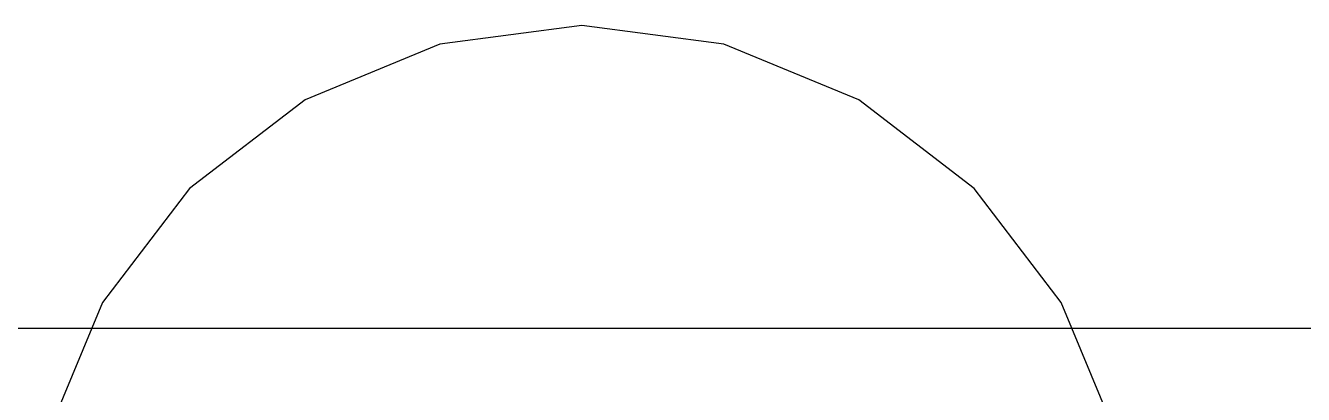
# Model space of a CAD drawing. Extents: x -257 to 298, y -311 to 343.
# Drawn here: x -3.4 to 4.41, y 13.45 to 15.7 of the extents above; entities that cross this region are included whole.
import ezdxf

# ---------------------------------------------------------------- set-up
doc = ezdxf.new("R2010")
doc.units = 0

msp = doc.modelspace()

# ---------------------------------------------------------------- linework, layer by layer
at = {"layer": 'Layer 1'}
for p, q in [((-0.000005, 15.70256), (-0.869465, 15.589128)), ((-0.000005, 15.70256), (-0.869465, 15.589128)), ((-0.000005, 15.70256), (-0.869465, 15.589128)), ((-0.000005, 15.70256), (-0.869465, 15.589128)), ((-0.000005, 15.70256), (-0.869465, 15.589128)), ((-0.000005, 15.70256), (-0.869465, 15.589128)), ((-0.000005, 15.70256), (-0.869465, 15.589128)), ((-0.000005, 15.70256), (-0.869465, 15.589128)), ((-0.000005, 15.70256), (-0.869465, 15.589128)), ((-0.000005, 15.70256), (-0.869465, 15.589128)), ((0.869455, 15.589128), (-0.000005, 15.70256)), ((0.869455, 15.589128), (-0.000005, 15.70256)), ((0.869455, 15.589128), (-0.000005, 15.70256)), ((0.869455, 15.589128), (-0.000005, 15.70256)), ((0.869455, 15.589128), (-0.000005, 15.70256)), ((0.869455, 15.589128), (-0.000005, 15.70256)), ((0.869455, 15.589128), (-0.000005, 15.70256)), ((0.869455, 15.589128), (-0.000005, 15.70256)), ((0.869455, 15.589128), (-0.000005, 15.70256)), ((0.869455, 15.589128), (-0.000005, 15.70256)), ((-0.869465, 15.589128), (-1.693335, 15.248834)), ((-0.869465, 15.589128), (-1.693335, 15.248834)), ((-0.869465, 15.589128), (-1.693335, 15.248834)), ((-0.869465, 15.589128), (-1.693335, 15.248834)), ((-0.869465, 15.589128), (-1.693335, 15.248834)), ((-0.869465, 15.589128), (-1.693335, 15.248834)), ((-0.869465, 15.589128), (-1.693335, 15.248834)), ((-0.869465, 15.589128), (-1.693335, 15.248834)), ((-0.869465, 15.589128), (-1.693335, 15.248834)), ((-0.869465, 15.589128), (-1.693335, 15.248834)), ((1.693325, 15.248834), (0.869455, 15.589128)), ((1.693325, 15.248834), (0.869455, 15.589128)), ((1.693325, 15.248834), (0.869455, 15.589128)), ((1.693325, 15.248834), (0.869455, 15.589128)), ((1.693325, 15.248834), (0.869455, 15.589128)), ((1.693325, 15.248834), (0.869455, 15.589128)), ((1.693325, 15.248834), (0.869455, 15.589128)), ((1.693325, 15.248834), (0.869455, 15.589128)), ((1.693325, 15.248834), (0.869455, 15.589128)), ((1.693325, 15.248834), (0.869455, 15.589128)), ((-1.693335, 15.248834), (-2.399974, 14.705489)), ((-1.693335, 15.248834), (-2.399974, 14.705489)), ((-1.693335, 15.248834), (-2.399974, 14.705489)), ((-1.693335, 15.248834), (-2.399974, 14.705489)), ((-1.693335, 15.248834), (-2.399974, 14.705489)), ((-1.693335, 15.248834), (-2.399974, 14.705489)), ((-1.693335, 15.248834), (-2.399974, 14.705489)), ((-1.693335, 15.248834), (-2.399974, 14.705489)), ((-1.693335, 15.248834), (-2.399974, 14.705489)), ((-1.693335, 15.248834), (-2.399974, 14.705489)), ((2.399964, 14.705489), (1.693325, 15.248834)), ((2.399964, 14.705489), (1.693325, 15.248834)), ((2.399964, 14.705489), (1.693325, 15.248834)), ((2.399964, 14.705489), (1.693325, 15.248834)), ((2.399964, 14.705489), (1.693325, 15.248834)), ((2.399964, 14.705489), (1.693325, 15.248834)), ((2.399964, 14.705489), (1.693325, 15.248834)), ((2.399964, 14.705489), (1.693325, 15.248834)), ((2.399964, 14.705489), (1.693325, 15.248834)), ((2.399964, 14.705489), (1.693325, 15.248834)), ((-2.399974, 14.705489), (-2.932939, 14.00923)), ((-2.399974, 14.705489), (-2.932939, 14.00923)), ((-2.399974, 14.705489), (-2.932939, 14.00923)), ((-2.399974, 14.705489), (-2.932939, 14.00923)), ((-2.399974, 14.705489), (-2.932939, 14.00923)), ((-2.399974, 14.705489), (-2.932939, 14.00923)), ((-2.399974, 14.705489), (-2.932939, 14.00923)), ((-2.399974, 14.705489), (-2.932939, 14.00923)), ((-2.399974, 14.705489), (-2.932939, 14.00923)), ((-2.399974, 14.705489), (-2.932939, 14.00923)), ((2.932929, 14.00923), (2.399964, 14.705489)), ((2.932929, 14.00923), (2.399964, 14.705489)), ((2.932929, 14.00923), (2.399964, 14.705489)), ((2.932929, 14.00923), (2.399964, 14.705489)), ((2.932929, 14.00923), (2.399964, 14.705489)), ((2.932929, 14.00923), (2.399964, 14.705489)), ((2.932929, 14.00923), (2.399964, 14.705489)), ((2.932929, 14.00923), (2.399964, 14.705489)), ((2.932929, 14.00923), (2.399964, 14.705489)), ((2.932929, 14.00923), (2.399964, 14.705489)), ((-2.932939, 14.00923), (-3.269434, 13.199539)), ((-2.932939, 14.00923), (-3.269434, 13.199539)), ((-2.932939, 14.00923), (-3.269434, 13.199539)), ((-2.932939, 14.00923), (-3.269434, 13.199539)), ((-2.932939, 14.00923), (-3.269434, 13.199539)), ((-2.932939, 14.00923), (-3.269434, 13.199539)), ((-2.932939, 14.00923), (-3.269434, 13.199539)), ((-2.932939, 14.00923), (-3.269434, 13.199539)), ((-2.932939, 14.00923), (-3.269434, 13.199539)), ((-2.932939, 14.00923), (-3.269434, 13.199539)), ((3.269426, 13.199539), (2.932929, 14.00923)), ((3.269426, 13.199539), (2.932929, 14.00923)), ((3.269426, 13.199539), (2.932929, 14.00923)), ((3.269426, 13.199539), (2.932929, 14.00923)), ((3.269426, 13.199539), (2.932929, 14.00923)), ((3.269426, 13.199539), (2.932929, 14.00923)), ((3.269426, 13.199539), (2.932929, 14.00923)), ((3.269426, 13.199539), (2.932929, 14.00923)), ((3.269426, 13.199539), (2.932929, 14.00923)), ((3.269426, 13.199539), (2.932929, 14.00923)), ((-111.946, 13.8518), (111.946, 13.8518)), ((-111.946, 13.8518), (111.946, 13.8518)), ((-111.946, 13.8518), (111.946, 13.8518)), ((-111.946, 13.8518), (111.946, 13.8518)), ((-111.946, 13.8518), (111.946, 13.8518)), ((-111.946, 13.8518), (111.946, 13.8518)), ((-111.946, 13.8518), (111.946, 13.8518))]:
    msp.add_line(p, q, dxfattribs=at)

doc.saveas('drawing.dxf')
